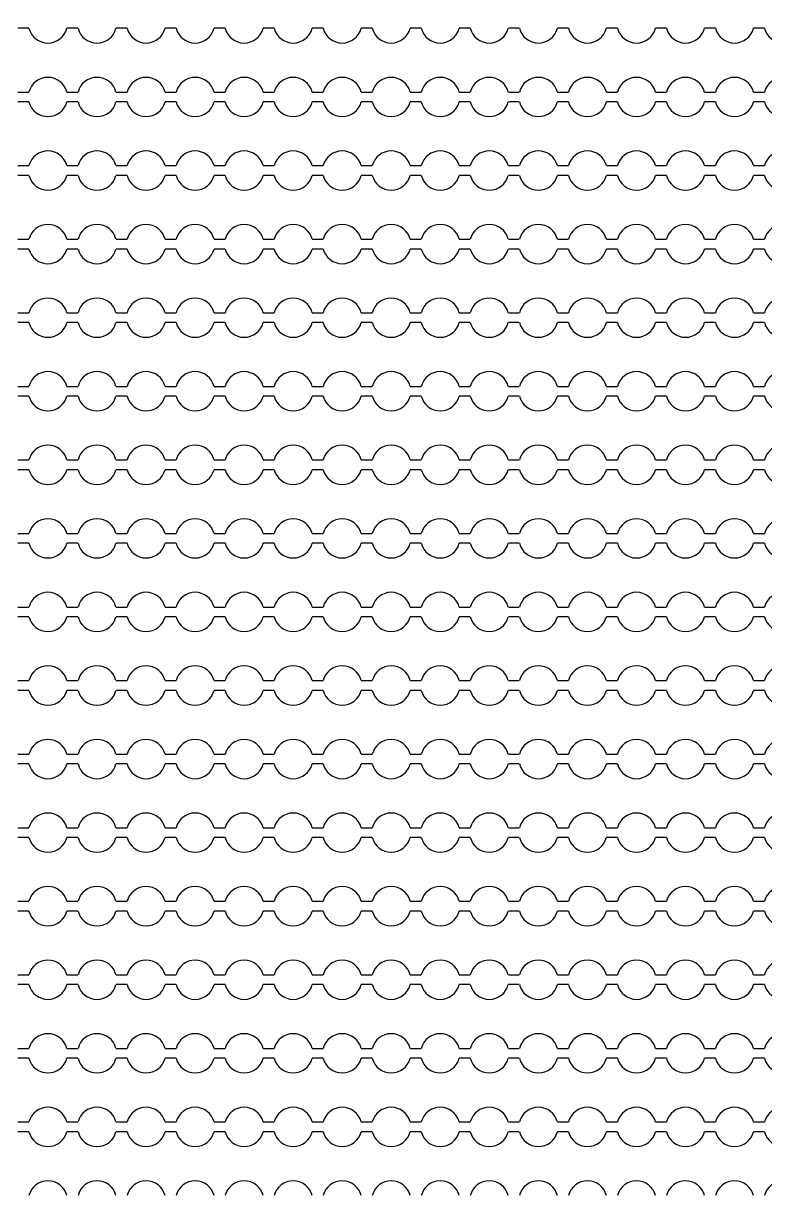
# Model space of a CAD drawing. Extents: x 4056 to 105656, y 4120 to 105720.
# Drawn here: x 35170 to 35925, y 28783 to 29978 of the extents above; entities that cross this region are included whole.
import ezdxf

# ---------------------------------------------------------------- set-up
doc = ezdxf.new("R2010")
doc.units = 13
doc.header["$MEASUREMENT"] = 0
doc.layers.add('Main Layer', color=7, linetype='Continuous', lineweight=0)

msp = doc.modelspace()

# ---------------------------------------------------------------- linework, layer by layer
for p, q in [((35175.1, 29973), (35163.9, 29973)), ((35225.1, 29973), (35213.9, 29973)), ((35275.1, 29973), (35263.9, 29973)), ((35325.1, 29973), (35313.9, 29973)), ((35375.1, 29973), (35363.9, 29973)), ((35425.1, 29973), (35413.9, 29973)), ((35475.1, 29973), (35463.9, 29973)), ((35525.1, 29973), (35513.9, 29973)), ((35575.1, 29973), (35563.9, 29973)), ((35625.1, 29973), (35613.9, 29973)), ((35675.1, 29973), (35663.9, 29973)), ((35725.1, 29973), (35713.9, 29973)), ((35775.1, 29973), (35763.9, 29973)), ((35825.1, 29973), (35813.9, 29973)), ((35875.1, 29973), (35863.9, 29973)), ((35925.1, 29973), (35913.9, 29973)), ((35163.9, 29908), (35175.1, 29908)), ((35213.9, 29908), (35225.1, 29908)), ((35263.9, 29908), (35275.1, 29908)), ((35313.9, 29908), (35325.1, 29908)), ((35363.9, 29908), (35375.1, 29908)), ((35413.9, 29908), (35425.1, 29908)), ((35463.9, 29908), (35475.1, 29908)), ((35513.9, 29908), (35525.1, 29908)), ((35563.9, 29908), (35575.1, 29908)), ((35613.9, 29908), (35625.1, 29908)), ((35663.9, 29908), (35675.1, 29908)), ((35713.9, 29908), (35725.1, 29908)), ((35763.9, 29908), (35775.1, 29908)), ((35813.9, 29908), (35825.1, 29908)), ((35863.9, 29908), (35875.1, 29908)), ((35913.9, 29908), (35925.1, 29908)), ((35175.1, 29898), (35163.9, 29898)), ((35225.1, 29898), (35213.9, 29898)), ((35275.1, 29898), (35263.9, 29898)), ((35325.1, 29898), (35313.9, 29898)), ((35375.1, 29898), (35363.9, 29898)), ((35425.1, 29898), (35413.9, 29898)), ((35475.1, 29898), (35463.9, 29898)), ((35525.1, 29898), (35513.9, 29898)), ((35575.1, 29898), (35563.9, 29898)), ((35625.1, 29898), (35613.9, 29898)), ((35675.1, 29898), (35663.9, 29898)), ((35725.1, 29898), (35713.9, 29898)), ((35775.1, 29898), (35763.9, 29898)), ((35825.1, 29898), (35813.9, 29898)), ((35875.1, 29898), (35863.9, 29898)), ((35925.1, 29898), (35913.9, 29898)), ((35163.9, 29833), (35175.1, 29833)), ((35213.9, 29833), (35225.1, 29833)), ((35263.9, 29833), (35275.1, 29833)), ((35313.9, 29833), (35325.1, 29833)), ((35363.9, 29833), (35375.1, 29833)), ((35413.9, 29833), (35425.1, 29833)), ((35463.9, 29833), (35475.1, 29833)), ((35513.9, 29833), (35525.1, 29833)), ((35563.9, 29833), (35575.1, 29833)), ((35613.9, 29833), (35625.1, 29833)), ((35663.9, 29833), (35675.1, 29833)), ((35713.9, 29833), (35725.1, 29833)), ((35763.9, 29833), (35775.1, 29833)), ((35813.9, 29833), (35825.1, 29833)), ((35863.9, 29833), (35875.1, 29833)), ((35913.9, 29833), (35925.1, 29833)), ((35175.1, 29823), (35163.9, 29823)), ((35225.1, 29823), (35213.9, 29823)), ((35275.1, 29823), (35263.9, 29823)), ((35325.1, 29823), (35313.9, 29823)), ((35375.1, 29823), (35363.9, 29823)), ((35425.1, 29823), (35413.9, 29823)), ((35475.1, 29823), (35463.9, 29823)), ((35525.1, 29823), (35513.9, 29823)), ((35575.1, 29823), (35563.9, 29823)), ((35625.1, 29823), (35613.9, 29823)), ((35675.1, 29823), (35663.9, 29823)), ((35725.1, 29823), (35713.9, 29823)), ((35775.1, 29823), (35763.9, 29823)), ((35825.1, 29823), (35813.9, 29823)), ((35875.1, 29823), (35863.9, 29823)), ((35925.1, 29823), (35913.9, 29823)), ((35163.9, 29758), (35175.1, 29758)), ((35213.9, 29758), (35225.1, 29758)), ((35263.9, 29758), (35275.1, 29758)), ((35313.9, 29758), (35325.1, 29758)), ((35363.9, 29758), (35375.1, 29758)), ((35413.9, 29758), (35425.1, 29758)), ((35463.9, 29758), (35475.1, 29758)), ((35513.9, 29758), (35525.1, 29758)), ((35563.9, 29758), (35575.1, 29758)), ((35613.9, 29758), (35625.1, 29758)), ((35663.9, 29758), (35675.1, 29758)), ((35713.9, 29758), (35725.1, 29758)), ((35763.9, 29758), (35775.1, 29758)), ((35813.9, 29758), (35825.1, 29758)), ((35863.9, 29758), (35875.1, 29758)), ((35913.9, 29758), (35925.1, 29758)), ((35175.1, 29748), (35163.9, 29748)), ((35225.1, 29748), (35213.9, 29748)), ((35275.1, 29748), (35263.9, 29748)), ((35325.1, 29748), (35313.9, 29748)), ((35375.1, 29748), (35363.9, 29748)), ((35425.1, 29748), (35413.9, 29748)), ((35475.1, 29748), (35463.9, 29748)), ((35525.1, 29748), (35513.9, 29748)), ((35575.1, 29748), (35563.9, 29748)), ((35625.1, 29748), (35613.9, 29748)), ((35675.1, 29748), (35663.9, 29748)), ((35725.1, 29748), (35713.9, 29748)), ((35775.1, 29748), (35763.9, 29748)), ((35825.1, 29748), (35813.9, 29748)), ((35875.1, 29748), (35863.9, 29748)), ((35925.1, 29748), (35913.9, 29748)), ((35163.9, 29683), (35175.1, 29683)), ((35175.1, 29673), (35163.9, 29673)), ((35213.9, 29683), (35225.1, 29683)), ((35225.1, 29673), (35213.9, 29673)), ((35263.9, 29683), (35275.1, 29683)), ((35275.1, 29673), (35263.9, 29673)), ((35313.9, 29683), (35325.1, 29683)), ((35325.1, 29673), (35313.9, 29673)), ((35363.9, 29683), (35375.1, 29683)), ((35375.1, 29673), (35363.9, 29673)), ((35413.9, 29683), (35425.1, 29683)), ((35425.1, 29673), (35413.9, 29673)), ((35463.9, 29683), (35475.1, 29683)), ((35475.1, 29673), (35463.9, 29673)), ((35513.9, 29683), (35525.1, 29683)), ((35525.1, 29673), (35513.9, 29673)), ((35563.9, 29683), (35575.1, 29683)), ((35575.1, 29673), (35563.9, 29673)), ((35613.9, 29683), (35625.1, 29683)), ((35625.1, 29673), (35613.9, 29673)), ((35663.9, 29683), (35675.1, 29683)), ((35675.1, 29673), (35663.9, 29673)), ((35713.9, 29683), (35725.1, 29683)), ((35725.1, 29673), (35713.9, 29673)), ((35763.9, 29683), (35775.1, 29683)), ((35775.1, 29673), (35763.9, 29673)), ((35813.9, 29683), (35825.1, 29683)), ((35825.1, 29673), (35813.9, 29673)), ((35863.9, 29683), (35875.1, 29683)), ((35875.1, 29673), (35863.9, 29673)), ((35913.9, 29683), (35925.1, 29683)), ((35925.1, 29673), (35913.9, 29673)), ((35163.9, 29608), (35175.1, 29608)), ((35213.9, 29608), (35225.1, 29608)), ((35263.9, 29608), (35275.1, 29608)), ((35313.9, 29608), (35325.1, 29608)), ((35363.9, 29608), (35375.1, 29608)), ((35413.9, 29608), (35425.1, 29608)), ((35463.9, 29608), (35475.1, 29608)), ((35513.9, 29608), (35525.1, 29608)), ((35563.9, 29608), (35575.1, 29608)), ((35613.9, 29608), (35625.1, 29608)), ((35663.9, 29608), (35675.1, 29608)), ((35713.9, 29608), (35725.1, 29608)), ((35763.9, 29608), (35775.1, 29608)), ((35813.9, 29608), (35825.1, 29608)), ((35863.9, 29608), (35875.1, 29608)), ((35913.9, 29608), (35925.1, 29608)), ((35175.1, 29598), (35163.9, 29598)), ((35225.1, 29598), (35213.9, 29598)), ((35275.1, 29598), (35263.9, 29598)), ((35325.1, 29598), (35313.9, 29598)), ((35375.1, 29598), (35363.9, 29598)), ((35425.1, 29598), (35413.9, 29598)), ((35475.1, 29598), (35463.9, 29598)), ((35525.1, 29598), (35513.9, 29598)), ((35575.1, 29598), (35563.9, 29598)), ((35625.1, 29598), (35613.9, 29598)), ((35675.1, 29598), (35663.9, 29598)), ((35725.1, 29598), (35713.9, 29598)), ((35775.1, 29598), (35763.9, 29598)), ((35825.1, 29598), (35813.9, 29598)), ((35875.1, 29598), (35863.9, 29598)), ((35925.1, 29598), (35913.9, 29598)), ((35163.9, 29533), (35175.1, 29533)), ((35213.9, 29533), (35225.1, 29533)), ((35263.9, 29533), (35275.1, 29533)), ((35313.9, 29533), (35325.1, 29533)), ((35363.9, 29533), (35375.1, 29533)), ((35413.9, 29533), (35425.1, 29533)), ((35463.9, 29533), (35475.1, 29533)), ((35513.9, 29533), (35525.1, 29533)), ((35563.9, 29533), (35575.1, 29533)), ((35613.9, 29533), (35625.1, 29533)), ((35663.9, 29533), (35675.1, 29533)), ((35713.9, 29533), (35725.1, 29533)), ((35763.9, 29533), (35775.1, 29533)), ((35813.9, 29533), (35825.1, 29533)), ((35863.9, 29533), (35875.1, 29533)), ((35913.9, 29533), (35925.1, 29533)), ((35175.1, 29523), (35163.9, 29523)), ((35225.1, 29523), (35213.9, 29523)), ((35275.1, 29523), (35263.9, 29523)), ((35325.1, 29523), (35313.9, 29523)), ((35375.1, 29523), (35363.9, 29523)), ((35425.1, 29523), (35413.9, 29523)), ((35475.1, 29523), (35463.9, 29523)), ((35525.1, 29523), (35513.9, 29523)), ((35575.1, 29523), (35563.9, 29523)), ((35625.1, 29523), (35613.9, 29523)), ((35675.1, 29523), (35663.9, 29523)), ((35725.1, 29523), (35713.9, 29523)), ((35775.1, 29523), (35763.9, 29523)), ((35825.1, 29523), (35813.9, 29523)), ((35875.1, 29523), (35863.9, 29523)), ((35925.1, 29523), (35913.9, 29523)), ((35163.9, 29458), (35175.1, 29458)), ((35213.9, 29458), (35225.1, 29458)), ((35263.9, 29458), (35275.1, 29458)), ((35313.9, 29458), (35325.1, 29458)), ((35363.9, 29458), (35375.1, 29458)), ((35413.9, 29458), (35425.1, 29458)), ((35463.9, 29458), (35475.1, 29458)), ((35513.9, 29458), (35525.1, 29458)), ((35563.9, 29458), (35575.1, 29458)), ((35613.9, 29458), (35625.1, 29458)), ((35663.9, 29458), (35675.1, 29458)), ((35713.9, 29458), (35725.1, 29458)), ((35763.9, 29458), (35775.1, 29458)), ((35813.9, 29458), (35825.1, 29458)), ((35863.9, 29458), (35875.1, 29458)), ((35913.9, 29458), (35925.1, 29458)), ((35175.1, 29448), (35163.9, 29448)), ((35225.1, 29448), (35213.9, 29448)), ((35275.1, 29448), (35263.9, 29448)), ((35325.1, 29448), (35313.9, 29448)), ((35375.1, 29448), (35363.9, 29448)), ((35425.1, 29448), (35413.9, 29448)), ((35475.1, 29448), (35463.9, 29448)), ((35525.1, 29448), (35513.9, 29448)), ((35575.1, 29448), (35563.9, 29448)), ((35625.1, 29448), (35613.9, 29448)), ((35675.1, 29448), (35663.9, 29448)), ((35725.1, 29448), (35713.9, 29448)), ((35775.1, 29448), (35763.9, 29448)), ((35825.1, 29448), (35813.9, 29448)), ((35875.1, 29448), (35863.9, 29448)), ((35925.1, 29448), (35913.9, 29448)), ((35163.9, 29383), (35175.1, 29383)), ((35213.9, 29383), (35225.1, 29383)), ((35263.9, 29383), (35275.1, 29383)), ((35313.9, 29383), (35325.1, 29383)), ((35363.9, 29383), (35375.1, 29383)), ((35413.9, 29383), (35425.1, 29383)), ((35463.9, 29383), (35475.1, 29383)), ((35513.9, 29383), (35525.1, 29383)), ((35563.9, 29383), (35575.1, 29383)), ((35613.9, 29383), (35625.1, 29383)), ((35663.9, 29383), (35675.1, 29383)), ((35713.9, 29383), (35725.1, 29383)), ((35763.9, 29383), (35775.1, 29383)), ((35813.9, 29383), (35825.1, 29383)), ((35863.9, 29383), (35875.1, 29383)), ((35913.9, 29383), (35925.1, 29383)), ((35175.1, 29373), (35163.9, 29373)), ((35225.1, 29373), (35213.9, 29373)), ((35275.1, 29373), (35263.9, 29373)), ((35325.1, 29373), (35313.9, 29373)), ((35375.1, 29373), (35363.9, 29373)), ((35425.1, 29373), (35413.9, 29373)), ((35475.1, 29373), (35463.9, 29373)), ((35525.1, 29373), (35513.9, 29373)), ((35575.1, 29373), (35563.9, 29373)), ((35625.1, 29373), (35613.9, 29373)), ((35675.1, 29373), (35663.9, 29373)), ((35725.1, 29373), (35713.9, 29373)), ((35775.1, 29373), (35763.9, 29373)), ((35825.1, 29373), (35813.9, 29373)), ((35875.1, 29373), (35863.9, 29373)), ((35925.1, 29373), (35913.9, 29373)), ((35163.9, 29308), (35175.1, 29308)), ((35213.9, 29308), (35225.1, 29308)), ((35263.9, 29308), (35275.1, 29308)), ((35313.9, 29308), (35325.1, 29308)), ((35363.9, 29308), (35375.1, 29308)), ((35413.9, 29308), (35425.1, 29308)), ((35463.9, 29308), (35475.1, 29308)), ((35513.9, 29308), (35525.1, 29308)), ((35563.9, 29308), (35575.1, 29308)), ((35613.9, 29308), (35625.1, 29308)), ((35663.9, 29308), (35675.1, 29308)), ((35713.9, 29308), (35725.1, 29308)), ((35763.9, 29308), (35775.1, 29308)), ((35813.9, 29308), (35825.1, 29308)), ((35863.9, 29308), (35875.1, 29308)), ((35913.9, 29308), (35925.1, 29308)), ((35175.1, 29298), (35163.9, 29298)), ((35225.1, 29298), (35213.9, 29298)), ((35275.1, 29298), (35263.9, 29298)), ((35325.1, 29298), (35313.9, 29298)), ((35375.1, 29298), (35363.9, 29298)), ((35425.1, 29298), (35413.9, 29298)), ((35475.1, 29298), (35463.9, 29298)), ((35525.1, 29298), (35513.9, 29298)), ((35575.1, 29298), (35563.9, 29298)), ((35625.1, 29298), (35613.9, 29298)), ((35675.1, 29298), (35663.9, 29298)), ((35725.1, 29298), (35713.9, 29298)), ((35775.1, 29298), (35763.9, 29298)), ((35825.1, 29298), (35813.9, 29298)), ((35875.1, 29298), (35863.9, 29298)), ((35925.1, 29298), (35913.9, 29298)), ((35163.9, 29233), (35175.1, 29233)), ((35213.9, 29233), (35225.1, 29233)), ((35263.9, 29233), (35275.1, 29233)), ((35313.9, 29233), (35325.1, 29233)), ((35363.9, 29233), (35375.1, 29233)), ((35413.9, 29233), (35425.1, 29233)), ((35463.9, 29233), (35475.1, 29233)), ((35513.9, 29233), (35525.1, 29233)), ((35563.9, 29233), (35575.1, 29233)), ((35613.9, 29233), (35625.1, 29233)), ((35663.9, 29233), (35675.1, 29233)), ((35713.9, 29233), (35725.1, 29233)), ((35763.9, 29233), (35775.1, 29233)), ((35813.9, 29233), (35825.1, 29233)), ((35863.9, 29233), (35875.1, 29233)), ((35913.9, 29233), (35925.1, 29233)), ((35175.1, 29223), (35163.9, 29223)), ((35225.1, 29223), (35213.9, 29223)), ((35275.1, 29223), (35263.9, 29223)), ((35325.1, 29223), (35313.9, 29223)), ((35375.1, 29223), (35363.9, 29223)), ((35425.1, 29223), (35413.9, 29223)), ((35475.1, 29223), (35463.9, 29223)), ((35525.1, 29223), (35513.9, 29223)), ((35575.1, 29223), (35563.9, 29223)), ((35625.1, 29223), (35613.9, 29223)), ((35675.1, 29223), (35663.9, 29223)), ((35725.1, 29223), (35713.9, 29223)), ((35775.1, 29223), (35763.9, 29223)), ((35825.1, 29223), (35813.9, 29223)), ((35875.1, 29223), (35863.9, 29223)), ((35925.1, 29223), (35913.9, 29223)), ((35163.9, 29158), (35175.1, 29158)), ((35175.1, 29148), (35163.9, 29148)), ((35213.9, 29158), (35225.1, 29158)), ((35225.1, 29148), (35213.9, 29148)), ((35263.9, 29158), (35275.1, 29158)), ((35275.1, 29148), (35263.9, 29148)), ((35313.9, 29158), (35325.1, 29158)), ((35325.1, 29148), (35313.9, 29148)), ((35363.9, 29158), (35375.1, 29158)), ((35375.1, 29148), (35363.9, 29148)), ((35413.9, 29158), (35425.1, 29158)), ((35425.1, 29148), (35413.9, 29148)), ((35463.9, 29158), (35475.1, 29158)), ((35475.1, 29148), (35463.9, 29148)), ((35513.9, 29158), (35525.1, 29158)), ((35525.1, 29148), (35513.9, 29148)), ((35563.9, 29158), (35575.1, 29158)), ((35575.1, 29148), (35563.9, 29148)), ((35613.9, 29158), (35625.1, 29158)), ((35625.1, 29148), (35613.9, 29148)), ((35663.9, 29158), (35675.1, 29158)), ((35675.1, 29148), (35663.9, 29148)), ((35713.9, 29158), (35725.1, 29158)), ((35725.1, 29148), (35713.9, 29148)), ((35763.9, 29158), (35775.1, 29158)), ((35775.1, 29148), (35763.9, 29148)), ((35813.9, 29158), (35825.1, 29158)), ((35825.1, 29148), (35813.9, 29148)), ((35863.9, 29158), (35875.1, 29158)), ((35875.1, 29148), (35863.9, 29148)), ((35913.9, 29158), (35925.1, 29158)), ((35925.1, 29148), (35913.9, 29148)), ((35163.9, 29083), (35175.1, 29083)), ((35213.9, 29083), (35225.1, 29083)), ((35263.9, 29083), (35275.1, 29083)), ((35313.9, 29083), (35325.1, 29083)), ((35363.9, 29083), (35375.1, 29083)), ((35413.9, 29083), (35425.1, 29083)), ((35463.9, 29083), (35475.1, 29083)), ((35513.9, 29083), (35525.1, 29083)), ((35563.9, 29083), (35575.1, 29083)), ((35613.9, 29083), (35625.1, 29083)), ((35663.9, 29083), (35675.1, 29083)), ((35713.9, 29083), (35725.1, 29083)), ((35763.9, 29083), (35775.1, 29083)), ((35813.9, 29083), (35825.1, 29083)), ((35863.9, 29083), (35875.1, 29083)), ((35913.9, 29083), (35925.1, 29083)), ((35175.1, 29073), (35163.9, 29073)), ((35225.1, 29073), (35213.9, 29073)), ((35275.1, 29073), (35263.9, 29073)), ((35325.1, 29073), (35313.9, 29073)), ((35375.1, 29073), (35363.9, 29073)), ((35425.1, 29073), (35413.9, 29073)), ((35475.1, 29073), (35463.9, 29073)), ((35525.1, 29073), (35513.9, 29073)), ((35575.1, 29073), (35563.9, 29073)), ((35625.1, 29073), (35613.9, 29073)), ((35675.1, 29073), (35663.9, 29073)), ((35725.1, 29073), (35713.9, 29073)), ((35775.1, 29073), (35763.9, 29073)), ((35825.1, 29073), (35813.9, 29073)), ((35875.1, 29073), (35863.9, 29073)), ((35925.1, 29073), (35913.9, 29073)), ((35163.9, 29008), (35175.1, 29008)), ((35213.9, 29008), (35225.1, 29008)), ((35263.9, 29008), (35275.1, 29008)), ((35313.9, 29008), (35325.1, 29008)), ((35363.9, 29008), (35375.1, 29008)), ((35413.9, 29008), (35425.1, 29008)), ((35463.9, 29008), (35475.1, 29008)), ((35513.9, 29008), (35525.1, 29008)), ((35563.9, 29008), (35575.1, 29008)), ((35613.9, 29008), (35625.1, 29008)), ((35663.9, 29008), (35675.1, 29008)), ((35713.9, 29008), (35725.1, 29008)), ((35763.9, 29008), (35775.1, 29008)), ((35813.9, 29008), (35825.1, 29008)), ((35863.9, 29008), (35875.1, 29008)), ((35913.9, 29008), (35925.1, 29008)), ((35175.1, 28998), (35163.9, 28998)), ((35225.1, 28998), (35213.9, 28998)), ((35275.1, 28998), (35263.9, 28998)), ((35325.1, 28998), (35313.9, 28998)), ((35375.1, 28998), (35363.9, 28998)), ((35425.1, 28998), (35413.9, 28998)), ((35475.1, 28998), (35463.9, 28998)), ((35525.1, 28998), (35513.9, 28998)), ((35575.1, 28998), (35563.9, 28998)), ((35625.1, 28998), (35613.9, 28998)), ((35675.1, 28998), (35663.9, 28998)), ((35725.1, 28998), (35713.9, 28998)), ((35775.1, 28998), (35763.9, 28998)), ((35825.1, 28998), (35813.9, 28998)), ((35875.1, 28998), (35863.9, 28998)), ((35925.1, 28998), (35913.9, 28998)), ((35163.9, 28933), (35175.1, 28933)), ((35213.9, 28933), (35225.1, 28933)), ((35263.9, 28933), (35275.1, 28933)), ((35313.9, 28933), (35325.1, 28933)), ((35363.9, 28933), (35375.1, 28933)), ((35413.9, 28933), (35425.1, 28933)), ((35463.9, 28933), (35475.1, 28933)), ((35513.9, 28933), (35525.1, 28933)), ((35563.9, 28933), (35575.1, 28933)), ((35613.9, 28933), (35625.1, 28933)), ((35663.9, 28933), (35675.1, 28933)), ((35713.9, 28933), (35725.1, 28933)), ((35763.9, 28933), (35775.1, 28933)), ((35813.9, 28933), (35825.1, 28933)), ((35863.9, 28933), (35875.1, 28933)), ((35913.9, 28933), (35925.1, 28933)), ((35175.1, 28923), (35163.9, 28923)), ((35225.1, 28923), (35213.9, 28923)), ((35275.1, 28923), (35263.9, 28923)), ((35325.1, 28923), (35313.9, 28923)), ((35375.1, 28923), (35363.9, 28923)), ((35425.1, 28923), (35413.9, 28923)), ((35475.1, 28923), (35463.9, 28923)), ((35525.1, 28923), (35513.9, 28923)), ((35575.1, 28923), (35563.9, 28923)), ((35625.1, 28923), (35613.9, 28923)), ((35675.1, 28923), (35663.9, 28923)), ((35725.1, 28923), (35713.9, 28923)), ((35775.1, 28923), (35763.9, 28923)), ((35825.1, 28923), (35813.9, 28923)), ((35875.1, 28923), (35863.9, 28923)), ((35925.1, 28923), (35913.9, 28923)), ((35163.9, 28858), (35175.1, 28858)), ((35175.1, 28848), (35163.9, 28848)), ((35213.9, 28858), (35225.1, 28858)), ((35225.1, 28848), (35213.9, 28848)), ((35263.9, 28858), (35275.1, 28858)), ((35275.1, 28848), (35263.9, 28848)), ((35313.9, 28858), (35325.1, 28858)), ((35325.1, 28848), (35313.9, 28848)), ((35363.9, 28858), (35375.1, 28858)), ((35375.1, 28848), (35363.9, 28848)), ((35413.9, 28858), (35425.1, 28858)), ((35425.1, 28848), (35413.9, 28848)), ((35463.9, 28858), (35475.1, 28858)), ((35475.1, 28848), (35463.9, 28848)), ((35513.9, 28858), (35525.1, 28858)), ((35525.1, 28848), (35513.9, 28848)), ((35563.9, 28858), (35575.1, 28858)), ((35575.1, 28848), (35563.9, 28848)), ((35613.9, 28858), (35625.1, 28858)), ((35625.1, 28848), (35613.9, 28848)), ((35663.9, 28858), (35675.1, 28858)), ((35675.1, 28848), (35663.9, 28848)), ((35713.9, 28858), (35725.1, 28858)), ((35725.1, 28848), (35713.9, 28848)), ((35763.9, 28858), (35775.1, 28858)), ((35775.1, 28848), (35763.9, 28848)), ((35813.9, 28858), (35825.1, 28858)), ((35825.1, 28848), (35813.9, 28848)), ((35863.9, 28858), (35875.1, 28858)), ((35875.1, 28848), (35863.9, 28848)), ((35913.9, 28858), (35925.1, 28858)), ((35925.1, 28848), (35913.9, 28848))]:
    msp.add_line(p, q)
for centre, start, end in [((35194.5, 29978), 194.4775, 345.5225), ((35244.5, 29978), 194.4775, 345.5225), ((35294.5, 29978), 194.4775, 345.5225), ((35344.5, 29978), 194.4775, 345.5225), ((35394.5, 29978), 194.4775, 345.5225), ((35444.5, 29978), 194.4775, 345.5225), ((35494.5, 29978), 194.4775, 345.5225), ((35544.5, 29978), 194.4775, 345.5225), ((35594.5, 29978), 194.4775, 345.5225), ((35644.5, 29978), 194.4775, 345.5225), ((35694.5, 29978), 194.4775, 345.5225), ((35744.5, 29978), 194.4775, 345.5225), ((35794.5, 29978), 194.4775, 345.5225), ((35844.5, 29978), 194.4775, 345.5225), ((35894.5, 29978), 194.4775, 345.5225), ((35944.5, 29978), 194.4775, 345.5225), ((35194.5, 29903), 14.4775, 165.5225), ((35244.5, 29903), 14.4775, 165.5225), ((35294.5, 29903), 14.4775, 165.5225), ((35344.5, 29903), 14.4775, 165.5225), ((35394.5, 29903), 14.4775, 165.5225), ((35444.5, 29903), 14.4775, 165.5225), ((35494.5, 29903), 14.4775, 165.5225), ((35544.5, 29903), 14.4775, 165.5225), ((35594.5, 29903), 14.4775, 165.5225), ((35644.5, 29903), 14.4775, 165.5225), ((35694.5, 29903), 14.4775, 165.5225), ((35744.5, 29903), 14.4775, 165.5225), ((35794.5, 29903), 14.4775, 165.5225), ((35844.5, 29903), 14.4775, 165.5225), ((35894.5, 29903), 14.4775, 165.5225), ((35944.5, 29903), 14.4775, 165.5225), ((35194.5, 29903), 194.4775, 345.5225), ((35244.5, 29903), 194.4775, 345.5225), ((35294.5, 29903), 194.4775, 345.5225), ((35344.5, 29903), 194.4775, 345.5225), ((35394.5, 29903), 194.4775, 345.5225), ((35444.5, 29903), 194.4775, 345.5225), ((35494.5, 29903), 194.4775, 345.5225), ((35544.5, 29903), 194.4775, 345.5225), ((35594.5, 29903), 194.4775, 345.5225), ((35644.5, 29903), 194.4775, 345.5225), ((35694.5, 29903), 194.4775, 345.5225), ((35744.5, 29903), 194.4775, 345.5225), ((35794.5, 29903), 194.4775, 345.5225), ((35844.5, 29903), 194.4775, 345.5225), ((35894.5, 29903), 194.4775, 345.5225), ((35944.5, 29903), 194.4775, 345.5225), ((35194.5, 29828), 14.4775, 165.5225), ((35244.5, 29828), 14.4775, 165.5225), ((35294.5, 29828), 14.4775, 165.5225), ((35344.5, 29828), 14.4775, 165.5225), ((35394.5, 29828), 14.4775, 165.5225), ((35444.5, 29828), 14.4775, 165.5225), ((35494.5, 29828), 14.4775, 165.5225), ((35544.5, 29828), 14.4775, 165.5225), ((35594.5, 29828), 14.4775, 165.5225), ((35644.5, 29828), 14.4775, 165.5225), ((35694.5, 29828), 14.4775, 165.5225), ((35744.5, 29828), 14.4775, 165.5225), ((35794.5, 29828), 14.4775, 165.5225), ((35844.5, 29828), 14.4775, 165.5225), ((35894.5, 29828), 14.4775, 165.5225), ((35944.5, 29828), 14.4775, 165.5225), ((35194.5, 29828), 194.4775, 345.5225), ((35244.5, 29828), 194.4775, 345.5225), ((35294.5, 29828), 194.4775, 345.5225), ((35344.5, 29828), 194.4775, 345.5225), ((35394.5, 29828), 194.4775, 345.5225), ((35444.5, 29828), 194.4775, 345.5225), ((35494.5, 29828), 194.4775, 345.5225), ((35544.5, 29828), 194.4775, 345.5225), ((35594.5, 29828), 194.4775, 345.5225), ((35644.5, 29828), 194.4775, 345.5225), ((35694.5, 29828), 194.4775, 345.5225), ((35744.5, 29828), 194.4775, 345.5225), ((35794.5, 29828), 194.4775, 345.5225), ((35844.5, 29828), 194.4775, 345.5225), ((35894.5, 29828), 194.4775, 345.5225), ((35944.5, 29828), 194.4775, 345.5225), ((35194.5, 29753), 14.4775, 165.5225), ((35244.5, 29753), 14.4775, 165.5225), ((35294.5, 29753), 14.4775, 165.5225), ((35344.5, 29753), 14.4775, 165.5225), ((35394.5, 29753), 14.4775, 165.5225), ((35444.5, 29753), 14.4775, 165.5225), ((35494.5, 29753), 14.4775, 165.5225), ((35544.5, 29753), 14.4775, 165.5225), ((35594.5, 29753), 14.4775, 165.5225), ((35644.5, 29753), 14.4775, 165.5225), ((35694.5, 29753), 14.4775, 165.5225), ((35744.5, 29753), 14.4775, 165.5225), ((35794.5, 29753), 14.4775, 165.5225), ((35844.5, 29753), 14.4775, 165.5225), ((35894.5, 29753), 14.4775, 165.5225), ((35944.5, 29753), 14.4775, 165.5225), ((35194.5, 29753), 194.4775, 345.5225), ((35244.5, 29753), 194.4775, 345.5225), ((35294.5, 29753), 194.4775, 345.5225), ((35344.5, 29753), 194.4775, 345.5225), ((35394.5, 29753), 194.4775, 345.5225), ((35444.5, 29753), 194.4775, 345.5225), ((35494.5, 29753), 194.4775, 345.5225), ((35544.5, 29753), 194.4775, 345.5225), ((35594.5, 29753), 194.4775, 345.5225), ((35644.5, 29753), 194.4775, 345.5225), ((35694.5, 29753), 194.4775, 345.5225), ((35744.5, 29753), 194.4775, 345.5225), ((35794.5, 29753), 194.4775, 345.5225), ((35844.5, 29753), 194.4775, 345.5225), ((35894.5, 29753), 194.4775, 345.5225), ((35944.5, 29753), 194.4775, 345.5225), ((35194.5, 29678), 14.4775, 165.5225), ((35244.5, 29678), 14.4775, 165.5225), ((35294.5, 29678), 14.4775, 165.5225), ((35344.5, 29678), 14.4775, 165.5225), ((35394.5, 29678), 14.4775, 165.5225), ((35444.5, 29678), 14.4775, 165.5225), ((35494.5, 29678), 14.4775, 165.5225), ((35544.5, 29678), 14.4775, 165.5225), ((35594.5, 29678), 14.4775, 165.5225), ((35644.5, 29678), 14.4775, 165.5225), ((35694.5, 29678), 14.4775, 165.5225), ((35744.5, 29678), 14.4775, 165.5225), ((35794.5, 29678), 14.4775, 165.5225), ((35844.5, 29678), 14.4775, 165.5225), ((35894.5, 29678), 14.4775, 165.5225), ((35944.5, 29678), 14.4775, 165.5225), ((35194.5, 29678), 194.4775, 345.5225), ((35244.5, 29678), 194.4775, 345.5225), ((35294.5, 29678), 194.4775, 345.5225), ((35344.5, 29678), 194.4775, 345.5225), ((35394.5, 29678), 194.4775, 345.5225), ((35444.5, 29678), 194.4775, 345.5225), ((35494.5, 29678), 194.4775, 345.5225), ((35544.5, 29678), 194.4775, 345.5225), ((35594.5, 29678), 194.4775, 345.5225), ((35644.5, 29678), 194.4775, 345.5225), ((35694.5, 29678), 194.4775, 345.5225), ((35744.5, 29678), 194.4775, 345.5225), ((35794.5, 29678), 194.4775, 345.5225), ((35844.5, 29678), 194.4775, 345.5225), ((35894.5, 29678), 194.4775, 345.5225), ((35944.5, 29678), 194.4775, 345.5225), ((35194.5, 29603), 14.4775, 165.5225), ((35244.5, 29603), 14.4775, 165.5225), ((35294.5, 29603), 14.4775, 165.5225), ((35344.5, 29603), 14.4775, 165.5225), ((35394.5, 29603), 14.4775, 165.5225), ((35444.5, 29603), 14.4775, 165.5225), ((35494.5, 29603), 14.4775, 165.5225), ((35544.5, 29603), 14.4775, 165.5225), ((35594.5, 29603), 14.4775, 165.5225), ((35644.5, 29603), 14.4775, 165.5225), ((35694.5, 29603), 14.4775, 165.5225), ((35744.5, 29603), 14.4775, 165.5225), ((35794.5, 29603), 14.4775, 165.5225), ((35844.5, 29603), 14.4775, 165.5225), ((35894.5, 29603), 14.4775, 165.5225), ((35944.5, 29603), 14.4775, 165.5225), ((35194.5, 29603), 194.4775, 345.5225), ((35244.5, 29603), 194.4775, 345.5225), ((35294.5, 29603), 194.4775, 345.5225), ((35344.5, 29603), 194.4775, 345.5225), ((35394.5, 29603), 194.4775, 345.5225), ((35444.5, 29603), 194.4775, 345.5225), ((35494.5, 29603), 194.4775, 345.5225), ((35544.5, 29603), 194.4775, 345.5225), ((35594.5, 29603), 194.4775, 345.5225), ((35644.5, 29603), 194.4775, 345.5225), ((35694.5, 29603), 194.4775, 345.5225), ((35744.5, 29603), 194.4775, 345.5225), ((35794.5, 29603), 194.4775, 345.5225), ((35844.5, 29603), 194.4775, 345.5225), ((35894.5, 29603), 194.4775, 345.5225), ((35944.5, 29603), 194.4775, 345.5225), ((35194.5, 29528), 14.4775, 165.5225), ((35244.5, 29528), 14.4775, 165.5225), ((35294.5, 29528), 14.4775, 165.5225), ((35344.5, 29528), 14.4775, 165.5225), ((35394.5, 29528), 14.4775, 165.5225), ((35444.5, 29528), 14.4775, 165.5225), ((35494.5, 29528), 14.4775, 165.5225), ((35544.5, 29528), 14.4775, 165.5225), ((35594.5, 29528), 14.4775, 165.5225), ((35644.5, 29528), 14.4775, 165.5225), ((35694.5, 29528), 14.4775, 165.5225), ((35744.5, 29528), 14.4775, 165.5225), ((35794.5, 29528), 14.4775, 165.5225), ((35844.5, 29528), 14.4775, 165.5225), ((35894.5, 29528), 14.4775, 165.5225), ((35944.5, 29528), 14.4775, 165.5225), ((35194.5, 29528), 194.4775, 345.5225), ((35244.5, 29528), 194.4775, 345.5225), ((35294.5, 29528), 194.4775, 345.5225), ((35344.5, 29528), 194.4775, 345.5225), ((35394.5, 29528), 194.4775, 345.5225), ((35444.5, 29528), 194.4775, 345.5225), ((35494.5, 29528), 194.4775, 345.5225), ((35544.5, 29528), 194.4775, 345.5225), ((35594.5, 29528), 194.4775, 345.5225), ((35644.5, 29528), 194.4775, 345.5225), ((35694.5, 29528), 194.4775, 345.5225), ((35744.5, 29528), 194.4775, 345.5225), ((35794.5, 29528), 194.4775, 345.5225), ((35844.5, 29528), 194.4775, 345.5225), ((35894.5, 29528), 194.4775, 345.5225), ((35944.5, 29528), 194.4775, 345.5225), ((35194.5, 29453), 14.4775, 165.5225), ((35244.5, 29453), 14.4775, 165.5225), ((35294.5, 29453), 14.4775, 165.5225), ((35344.5, 29453), 14.4775, 165.5225), ((35394.5, 29453), 14.4775, 165.5225), ((35444.5, 29453), 14.4775, 165.5225), ((35494.5, 29453), 14.4775, 165.5225), ((35544.5, 29453), 14.4775, 165.5225), ((35594.5, 29453), 14.4775, 165.5225), ((35644.5, 29453), 14.4775, 165.5225), ((35694.5, 29453), 14.4775, 165.5225), ((35744.5, 29453), 14.4775, 165.5225), ((35794.5, 29453), 14.4775, 165.5225), ((35844.5, 29453), 14.4775, 165.5225), ((35894.5, 29453), 14.4775, 165.5225), ((35944.5, 29453), 14.4775, 165.5225), ((35194.5, 29453), 194.4775, 345.5225), ((35244.5, 29453), 194.4775, 345.5225), ((35294.5, 29453), 194.4775, 345.5225), ((35344.5, 29453), 194.4775, 345.5225), ((35394.5, 29453), 194.4775, 345.5225), ((35444.5, 29453), 194.4775, 345.5225), ((35494.5, 29453), 194.4775, 345.5225), ((35544.5, 29453), 194.4775, 345.5225), ((35594.5, 29453), 194.4775, 345.5225), ((35644.5, 29453), 194.4775, 345.5225), ((35694.5, 29453), 194.4775, 345.5225), ((35744.5, 29453), 194.4775, 345.5225), ((35794.5, 29453), 194.4775, 345.5225), ((35844.5, 29453), 194.4775, 345.5225), ((35894.5, 29453), 194.4775, 345.5225), ((35944.5, 29453), 194.4775, 345.5225), ((35194.5, 29378), 14.4775, 165.5225), ((35244.5, 29378), 14.4775, 165.5225), ((35294.5, 29378), 14.4775, 165.5225), ((35344.5, 29378), 14.4775, 165.5225), ((35394.5, 29378), 14.4775, 165.5225), ((35444.5, 29378), 14.4775, 165.5225), ((35494.5, 29378), 14.4775, 165.5225), ((35544.5, 29378), 14.4775, 165.5225), ((35594.5, 29378), 14.4775, 165.5225), ((35644.5, 29378), 14.4775, 165.5225), ((35694.5, 29378), 14.4775, 165.5225), ((35744.5, 29378), 14.4775, 165.5225), ((35794.5, 29378), 14.4775, 165.5225), ((35844.5, 29378), 14.4775, 165.5225), ((35894.5, 29378), 14.4775, 165.5225), ((35944.5, 29378), 14.4775, 165.5225), ((35194.5, 29378), 194.4775, 345.5225), ((35244.5, 29378), 194.4775, 345.5225), ((35294.5, 29378), 194.4775, 345.5225), ((35344.5, 29378), 194.4775, 345.5225), ((35394.5, 29378), 194.4775, 345.5225), ((35444.5, 29378), 194.4775, 345.5225), ((35494.5, 29378), 194.4775, 345.5225), ((35544.5, 29378), 194.4775, 345.5225), ((35594.5, 29378), 194.4775, 345.5225), ((35644.5, 29378), 194.4775, 345.5225), ((35694.5, 29378), 194.4775, 345.5225), ((35744.5, 29378), 194.4775, 345.5225), ((35794.5, 29378), 194.4775, 345.5225), ((35844.5, 29378), 194.4775, 345.5225), ((35894.5, 29378), 194.4775, 345.5225), ((35944.5, 29378), 194.4775, 345.5225), ((35194.5, 29303), 14.4775, 165.5225), ((35244.5, 29303), 14.4775, 165.5225), ((35294.5, 29303), 14.4775, 165.5225), ((35344.5, 29303), 14.4775, 165.5225), ((35394.5, 29303), 14.4775, 165.5225), ((35444.5, 29303), 14.4775, 165.5225), ((35494.5, 29303), 14.4775, 165.5225), ((35544.5, 29303), 14.4775, 165.5225), ((35594.5, 29303), 14.4775, 165.5225), ((35644.5, 29303), 14.4775, 165.5225), ((35694.5, 29303), 14.4775, 165.5225), ((35744.5, 29303), 14.4775, 165.5225), ((35794.5, 29303), 14.4775, 165.5225), ((35844.5, 29303), 14.4775, 165.5225), ((35894.5, 29303), 14.4775, 165.5225), ((35944.5, 29303), 14.4775, 165.5225), ((35194.5, 29303), 194.4775, 345.5225), ((35244.5, 29303), 194.4775, 345.5225), ((35294.5, 29303), 194.4775, 345.5225), ((35344.5, 29303), 194.4775, 345.5225), ((35394.5, 29303), 194.4775, 345.5225), ((35444.5, 29303), 194.4775, 345.5225), ((35494.5, 29303), 194.4775, 345.5225), ((35544.5, 29303), 194.4775, 345.5225), ((35594.5, 29303), 194.4775, 345.5225), ((35644.5, 29303), 194.4775, 345.5225), ((35694.5, 29303), 194.4775, 345.5225), ((35744.5, 29303), 194.4775, 345.5225), ((35794.5, 29303), 194.4775, 345.5225), ((35844.5, 29303), 194.4775, 345.5225), ((35894.5, 29303), 194.4775, 345.5225), ((35944.5, 29303), 194.4775, 345.5225), ((35194.5, 29228), 14.4775, 165.5225), ((35244.5, 29228), 14.4775, 165.5225), ((35294.5, 29228), 14.4775, 165.5225), ((35344.5, 29228), 14.4775, 165.5225), ((35394.5, 29228), 14.4775, 165.5225), ((35444.5, 29228), 14.4775, 165.5225), ((35494.5, 29228), 14.4775, 165.5225), ((35544.5, 29228), 14.4775, 165.5225), ((35594.5, 29228), 14.4775, 165.5225), ((35644.5, 29228), 14.4775, 165.5225), ((35694.5, 29228), 14.4775, 165.5225), ((35744.5, 29228), 14.4775, 165.5225), ((35794.5, 29228), 14.4775, 165.5225), ((35844.5, 29228), 14.4775, 165.5225), ((35894.5, 29228), 14.4775, 165.5225), ((35944.5, 29228), 14.4775, 165.5225), ((35194.5, 29228), 194.4775, 345.5225), ((35244.5, 29228), 194.4775, 345.5225), ((35294.5, 29228), 194.4775, 345.5225), ((35344.5, 29228), 194.4775, 345.5225), ((35394.5, 29228), 194.4775, 345.5225), ((35444.5, 29228), 194.4775, 345.5225), ((35494.5, 29228), 194.4775, 345.5225), ((35544.5, 29228), 194.4775, 345.5225), ((35594.5, 29228), 194.4775, 345.5225), ((35644.5, 29228), 194.4775, 345.5225), ((35694.5, 29228), 194.4775, 345.5225), ((35744.5, 29228), 194.4775, 345.5225), ((35794.5, 29228), 194.4775, 345.5225), ((35844.5, 29228), 194.4775, 345.5225), ((35894.5, 29228), 194.4775, 345.5225), ((35944.5, 29228), 194.4775, 345.5225), ((35194.5, 29153), 14.4775, 165.5225), ((35244.5, 29153), 14.4775, 165.5225), ((35294.5, 29153), 14.4775, 165.5225), ((35344.5, 29153), 14.4775, 165.5225), ((35394.5, 29153), 14.4775, 165.5225), ((35444.5, 29153), 14.4775, 165.5225), ((35494.5, 29153), 14.4775, 165.5225), ((35544.5, 29153), 14.4775, 165.5225), ((35594.5, 29153), 14.4775, 165.5225), ((35644.5, 29153), 14.4775, 165.5225), ((35694.5, 29153), 14.4775, 165.5225), ((35744.5, 29153), 14.4775, 165.5225), ((35794.5, 29153), 14.4775, 165.5225), ((35844.5, 29153), 14.4775, 165.5225), ((35894.5, 29153), 14.4775, 165.5225), ((35944.5, 29153), 14.4775, 165.5225), ((35194.5, 29153), 194.4775, 345.5225), ((35244.5, 29153), 194.4775, 345.5225), ((35294.5, 29153), 194.4775, 345.5225), ((35344.5, 29153), 194.4775, 345.5225), ((35394.5, 29153), 194.4775, 345.5225), ((35444.5, 29153), 194.4775, 345.5225), ((35494.5, 29153), 194.4775, 345.5225), ((35544.5, 29153), 194.4775, 345.5225), ((35594.5, 29153), 194.4775, 345.5225), ((35644.5, 29153), 194.4775, 345.5225), ((35694.5, 29153), 194.4775, 345.5225), ((35744.5, 29153), 194.4775, 345.5225), ((35794.5, 29153), 194.4775, 345.5225), ((35844.5, 29153), 194.4775, 345.5225), ((35894.5, 29153), 194.4775, 345.5225), ((35944.5, 29153), 194.4775, 345.5225), ((35194.5, 29078), 14.4775, 165.5225), ((35244.5, 29078), 14.4775, 165.5225), ((35294.5, 29078), 14.4775, 165.5225), ((35344.5, 29078), 14.4775, 165.5225), ((35394.5, 29078), 14.4775, 165.5225), ((35444.5, 29078), 14.4775, 165.5225), ((35494.5, 29078), 14.4775, 165.5225), ((35544.5, 29078), 14.4775, 165.5225), ((35594.5, 29078), 14.4775, 165.5225), ((35644.5, 29078), 14.4775, 165.5225), ((35694.5, 29078), 14.4775, 165.5225), ((35744.5, 29078), 14.4775, 165.5225), ((35794.5, 29078), 14.4775, 165.5225), ((35844.5, 29078), 14.4775, 165.5225), ((35894.5, 29078), 14.4775, 165.5225), ((35944.5, 29078), 14.4775, 165.5225), ((35194.5, 29078), 194.4775, 345.5225), ((35244.5, 29078), 194.4775, 345.5225), ((35294.5, 29078), 194.4775, 345.5225), ((35344.5, 29078), 194.4775, 345.5225), ((35394.5, 29078), 194.4775, 345.5225), ((35444.5, 29078), 194.4775, 345.5225), ((35494.5, 29078), 194.4775, 345.5225), ((35544.5, 29078), 194.4775, 345.5225), ((35594.5, 29078), 194.4775, 345.5225), ((35644.5, 29078), 194.4775, 345.5225), ((35694.5, 29078), 194.4775, 345.5225), ((35744.5, 29078), 194.4775, 345.5225), ((35794.5, 29078), 194.4775, 345.5225), ((35844.5, 29078), 194.4775, 345.5225), ((35894.5, 29078), 194.4775, 345.5225), ((35944.5, 29078), 194.4775, 345.5225), ((35194.5, 29003), 14.4775, 165.5225), ((35244.5, 29003), 14.4775, 165.5225), ((35294.5, 29003), 14.4775, 165.5225), ((35344.5, 29003), 14.4775, 165.5225), ((35394.5, 29003), 14.4775, 165.5225), ((35444.5, 29003), 14.4775, 165.5225), ((35494.5, 29003), 14.4775, 165.5225), ((35544.5, 29003), 14.4775, 165.5225), ((35594.5, 29003), 14.4775, 165.5225), ((35644.5, 29003), 14.4775, 165.5225), ((35694.5, 29003), 14.4775, 165.5225), ((35744.5, 29003), 14.4775, 165.5225), ((35794.5, 29003), 14.4775, 165.5225), ((35844.5, 29003), 14.4775, 165.5225), ((35894.5, 29003), 14.4775, 165.5225), ((35944.5, 29003), 14.4775, 165.5225), ((35194.5, 29003), 194.4775, 345.5225), ((35244.5, 29003), 194.4775, 345.5225), ((35294.5, 29003), 194.4775, 345.5225), ((35344.5, 29003), 194.4775, 345.5225), ((35394.5, 29003), 194.4775, 345.5225), ((35444.5, 29003), 194.4775, 345.5225), ((35494.5, 29003), 194.4775, 345.5225), ((35544.5, 29003), 194.4775, 345.5225), ((35594.5, 29003), 194.4775, 345.5225), ((35644.5, 29003), 194.4775, 345.5225), ((35694.5, 29003), 194.4775, 345.5225), ((35744.5, 29003), 194.4775, 345.5225), ((35794.5, 29003), 194.4775, 345.5225), ((35844.5, 29003), 194.4775, 345.5225), ((35894.5, 29003), 194.4775, 345.5225), ((35944.5, 29003), 194.4775, 345.5225), ((35194.5, 28928), 14.4775, 165.5225), ((35244.5, 28928), 14.4775, 165.5225), ((35294.5, 28928), 14.4775, 165.5225), ((35344.5, 28928), 14.4775, 165.5225), ((35394.5, 28928), 14.4775, 165.5225), ((35444.5, 28928), 14.4775, 165.5225), ((35494.5, 28928), 14.4775, 165.5225), ((35544.5, 28928), 14.4775, 165.5225), ((35594.5, 28928), 14.4775, 165.5225), ((35644.5, 28928), 14.4775, 165.5225), ((35694.5, 28928), 14.4775, 165.5225), ((35744.5, 28928), 14.4775, 165.5225), ((35794.5, 28928), 14.4775, 165.5225), ((35844.5, 28928), 14.4775, 165.5225), ((35894.5, 28928), 14.4775, 165.5225), ((35944.5, 28928), 14.4775, 165.5225), ((35194.5, 28928), 194.4775, 345.5225), ((35244.5, 28928), 194.4775, 345.5225), ((35294.5, 28928), 194.4775, 345.5225), ((35344.5, 28928), 194.4775, 345.5225), ((35394.5, 28928), 194.4775, 345.5225), ((35444.5, 28928), 194.4775, 345.5225), ((35494.5, 28928), 194.4775, 345.5225), ((35544.5, 28928), 194.4775, 345.5225), ((35594.5, 28928), 194.4775, 345.5225), ((35644.5, 28928), 194.4775, 345.5225), ((35694.5, 28928), 194.4775, 345.5225), ((35744.5, 28928), 194.4775, 345.5225), ((35794.5, 28928), 194.4775, 345.5225), ((35844.5, 28928), 194.4775, 345.5225), ((35894.5, 28928), 194.4775, 345.5225), ((35944.5, 28928), 194.4775, 345.5225), ((35194.5, 28853), 14.4775, 165.5225), ((35244.5, 28853), 14.4775, 165.5225), ((35294.5, 28853), 14.4775, 165.5225), ((35344.5, 28853), 14.4775, 165.5225), ((35394.5, 28853), 14.4775, 165.5225), ((35444.5, 28853), 14.4775, 165.5225), ((35494.5, 28853), 14.4775, 165.5225), ((35544.5, 28853), 14.4775, 165.5225), ((35594.5, 28853), 14.4775, 165.5225), ((35644.5, 28853), 14.4775, 165.5225), ((35694.5, 28853), 14.4775, 165.5225), ((35744.5, 28853), 14.4775, 165.5225), ((35794.5, 28853), 14.4775, 165.5225), ((35844.5, 28853), 14.4775, 165.5225), ((35894.5, 28853), 14.4775, 165.5225), ((35944.5, 28853), 14.4775, 165.5225), ((35194.5, 28853), 194.4775, 345.5225), ((35244.5, 28853), 194.4775, 345.5225), ((35294.5, 28853), 194.4775, 345.5225), ((35344.5, 28853), 194.4775, 345.5225), ((35394.5, 28853), 194.4775, 345.5225), ((35444.5, 28853), 194.4775, 345.5225), ((35494.5, 28853), 194.4775, 345.5225), ((35544.5, 28853), 194.4775, 345.5225), ((35594.5, 28853), 194.4775, 345.5225), ((35644.5, 28853), 194.4775, 345.5225), ((35694.5, 28853), 194.4775, 345.5225), ((35744.5, 28853), 194.4775, 345.5225), ((35794.5, 28853), 194.4775, 345.5225), ((35844.5, 28853), 194.4775, 345.5225), ((35894.5, 28853), 194.4775, 345.5225), ((35944.5, 28853), 194.4775, 345.5225), ((35194.5, 28778), 14.4775, 165.5225), ((35244.5, 28778), 14.4775, 165.5225), ((35294.5, 28778), 14.4775, 165.5225), ((35344.5, 28778), 14.4775, 165.5225), ((35394.5, 28778), 14.4775, 165.5225), ((35444.5, 28778), 14.4775, 165.5225), ((35494.5, 28778), 14.4775, 165.5225), ((35544.5, 28778), 14.4775, 165.5225), ((35594.5, 28778), 14.4775, 165.5225), ((35644.5, 28778), 14.4775, 165.5225), ((35694.5, 28778), 14.4775, 165.5225), ((35744.5, 28778), 14.4775, 165.5225), ((35794.5, 28778), 14.4775, 165.5225), ((35844.5, 28778), 14.4775, 165.5225), ((35894.5, 28778), 14.4775, 165.5225), ((35944.5, 28778), 14.4775, 165.5225)]:
    msp.add_arc(centre, 20, start, end)
at = {"layer": 'Main Layer'}
msp.add_circle((54856, 54920.5), 50800, dxfattribs=at)

doc.saveas('drawing.dxf')
